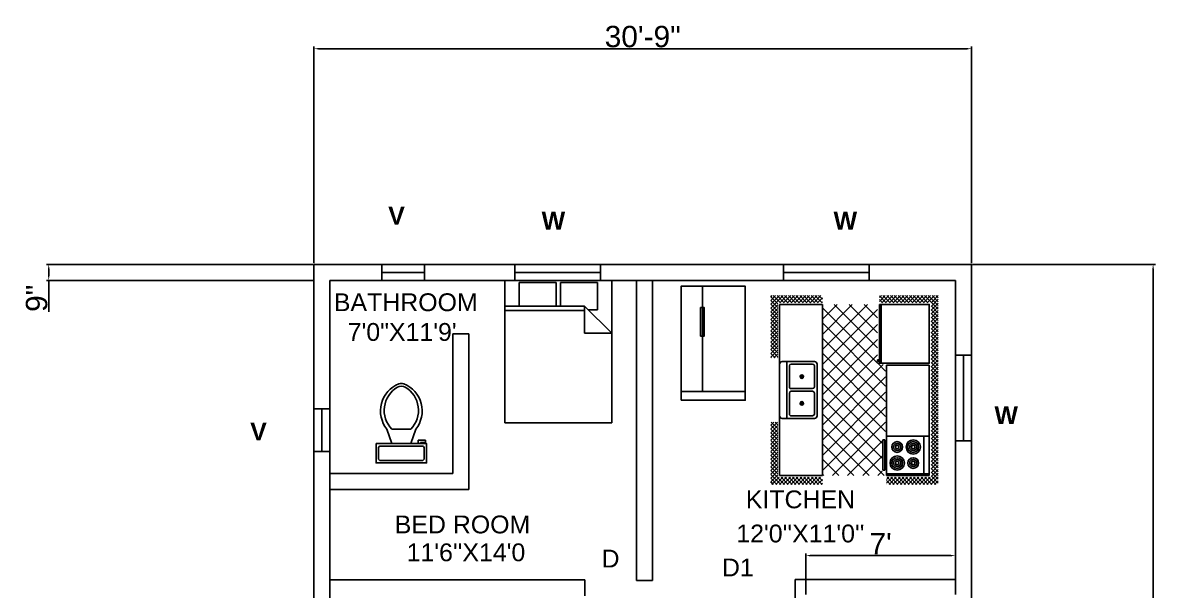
# Model space of a CAD drawing. Header units: inches. Extents: x 1827 to 2463, y 1340 to 2037.
# Drawn here: x 1827 to 2463, y 1718 to 2037 of the extents above; entities that cross this region are included whole.
import ezdxf

# ---------------------------------------------------------------- set-up
doc = ezdxf.new("R2010")
doc.units = ezdxf.units.IN
doc.styles.get("Standard").update_dxf_attribs({"font": 'arial.ttf'})
doc.dimstyles.new('ISO-25', dxfattribs={"dimtxt": 12, "dimasz": 2.5, "dimexe": 1.25, "dimexo": 0.625, "dimtad": 1, "dimdec": 0, "dimlunit": 4, "dimtxsty": 'Standard', "dimcen": 2.5, "dimadec": 0, "dimazin": 0, "dimtfac": 1, "dimtdec": 0, "dimtmove": 0, "dimatfit": 3, "dimfxl": 1, "dimarcsym": 0})

# ---------------------------------------------------------------- blocks, each defined once
blk = doc.blocks.new('*D1')
at = {"color": 0, "lineweight": -2, "transparency": 16777216}
for p, q in [((2360.34, 1901.15), (2462.89, 1901.15)), ((2461.64, 1898.65), (2461.64, 1414.65)), ((2360.34, 1412.15), (2462.89, 1412.15))]:
    blk.add_line(p, q, dxfattribs=at)
at = {"color": 0, "transparency": 16777216}
for points in [[(2461.23, 1898.65), (2462.06, 1898.65), (2461.64, 1901.15)], [(2461.23, 1414.65), (2462.06, 1414.65), (2461.64, 1412.15)]]:
    blk.add_solid(points, dxfattribs=at)
at = {"layer": 'Defpoints', "color": 0, "transparency": 16777216}
for p in [(2359.71, 1901.15), (2359.71, 1412.15), (2461.64, 1412.15)]:
    blk.add_point(p, dxfattribs=at)
at = {"color": 0, "transparency": 16777216, "insert": (2454.89, 1656.65), "char_height": 12, "attachment_point": 5, "rotation": 90}
blk.add_mtext('40\'-9"', dxfattribs=at)
blk = doc.blocks.new('*D2')
at = {"color": 0, "lineweight": -2, "transparency": 16777216}
for p, q in [((1990.71, 1901.77), (1990.71, 2023.46)), ((1993.21, 2022.21), (2357.21, 2022.21)), ((2359.71, 1901.77), (2359.71, 2023.46))]:
    blk.add_line(p, q, dxfattribs=at)
at = {"color": 0, "transparency": 16777216}
for points in [[(1993.21, 2022.62), (1993.21, 2021.79), (1990.71, 2022.21)], [(2357.21, 2022.62), (2357.21, 2021.79), (2359.71, 2022.21)]]:
    blk.add_solid(points, dxfattribs=at)
at = {"layer": 'Defpoints', "color": 0, "transparency": 16777216}
for p in [(2359.71, 2022.21), (1990.71, 1901.15), (2359.71, 1901.15)]:
    blk.add_point(p, dxfattribs=at)
at = {"color": 0, "transparency": 16777216, "insert": (2175.21, 2028.96), "char_height": 12, "attachment_point": 5}
blk.add_mtext('30\'-9"', dxfattribs=at)
blk = doc.blocks.new('Bed - Queen')
at = {"linetype": 'Continuous'}
for p, q in [((0, -80.00003), (0, 0)), ((0, 0), (59.99999, 0)), ((59.99999, 0), (59.99999, -80.00003)), ((7.99999, -1.2), (28.79998, -1.2)), ((7.99999, -14.4), (7.99999, -1.2)), ((28.79998, -1.2), (28.79998, -14.4)), ((31.19999, -1.2), (51.99999, -1.2)), ((31.19999, -14.4), (31.19999, -1.2)), ((51.99999, -1.2), (51.99999, -16.4)), ((0, -14.4), (44.8, -14.4)), ((44.8, -16.8), (0, -16.8)), ((59.99999, -29.6), (44.8, -14.4)), ((44.8, -14.4), (44.8, -29.6)), ((51.99999, -16.4), (46.79936, -16.4)), ((44.8, -29.6), (59.99999, -29.6)), ((59.99999, -80.00003), (0, -80.00003))]:
    blk.add_line(p, q, dxfattribs=at)
blk = doc.blocks.new('Kitchen Layout - 7 x 8 ft')
for p, q in [((-5, 81.32), (2.68, 89)), ((-5, 83.44), (0.56, 89)), ((-5, 85.56), (-1.56, 89)), ((-5, 87.68), (-3.68, 89)), ((1.09, 85), (-2.91, 89)), ((3.21, 85), (-0.79, 89)), ((0.81, 85), (4.81, 89)), ((5.34, 85), (1.34, 89)), ((2.93, 85), (6.93, 89)), ((7.46, 85), (3.46, 89)), ((5.05, 85), (9.05, 89)), ((9.58, 85), (5.58, 89)), ((7.17, 85), (11.17, 89)), ((11.7, 85), (7.7, 89)), ((9.29, 85), (13.29, 89)), ((13.82, 85), (9.82, 89)), ((11.41, 85), (15.41, 89)), ((15.94, 85), (11.94, 89)), ((13.53, 85), (17.53, 89)), ((18.06, 85), (14.06, 89)), ((15.65, 85), (19.65, 89)), ((20.18, 85), (16.18, 89)), ((17.78, 85), (21.78, 89)), ((22.31, 85), (18.31, 89)), ((19.9, 85), (23.9, 89)), ((24.43, 85), (20.43, 89)), ((22.02, 85), (26.02, 89)), ((26.55, 85), (22.55, 89)), ((24.14, 85), (28.14, 89)), ((28.67, 85), (24.67, 89)), ((26.26, 85), (30.26, 89)), ((30.79, 85), (26.79, 89)), ((28.38, 85), (32.38, 89)), ((32.91, 85), (28.91, 89)), ((30.5, 85), (34.5, 89)), ((35.03, 85), (31.03, 89)), ((32.63, 85), (36.63, 89)), ((37.16, 85), (33.16, 89)), ((34.75, 85), (38.75, 89)), ((39.28, 85), (35.28, 89)), ((36.87, 85), (40.87, 89)), ((41.4, 85), (37.4, 89)), ((38.99, 85), (42.99, 89)), ((43.52, 85), (39.52, 89)), ((41.11, 85), (45.11, 89)), ((45.64, 85), (41.64, 89)), ((43.23, 85), (47.23, 89)), ((47.76, 85), (43.76, 89)), ((45.35, 85), (49.35, 89)), ((49.88, 85), (45.88, 89)), ((47.47, 85), (51.47, 89)), ((52, 85), (48, 89)), ((49.6, 85), (53.6, 89)), ((54.13, 85), (50.13, 89)), ((51.72, 85), (55.72, 89)), ((56.25, 85), (52.25, 89)), ((53.84, 85), (57.84, 89)), ((58.37, 85), (54.37, 89)), ((55.96, 85), (59.96, 89)), ((60.49, 85), (56.49, 89)), ((58.08, 85), (62.08, 89)), ((62.61, 85), (58.61, 89)), ((60.2, 85), (64.2, 89)), ((64.73, 85), (60.73, 89)), ((62.32, 85), (66.32, 89)), ((66.85, 85), (62.85, 89)), ((64.45, 85), (68.45, 89)), ((68.97, 85), (64.97, 89)), ((66.57, 85), (70.57, 89)), ((71.1, 85), (67.1, 89)), ((68.69, 85), (72.69, 89)), ((73.22, 85), (69.22, 89)), ((70.81, 85), (74.81, 89)), ((75.34, 85), (71.34, 89)), ((72.93, 85), (76.93, 89)), ((77.46, 85), (73.46, 89)), ((75.05, 85), (79.05, 89)), ((79.58, 85), (75.58, 89)), ((77.17, 85), (81.17, 89)), ((81.7, 85), (77.7, 89)), ((79.29, 85), (83.29, 89)), ((83.82, 85), (79.82, 89)), ((81.42, 85), (85.42, 89)), ((85.95, 85), (81.95, 89)), ((83.54, 85), (87.54, 89)), ((88.07, 85), (84.07, 89)), ((85.66, 85), (89.66, 89)), ((90.19, 85), (86.19, 89)), ((87.78, 85), (91.78, 89)), ((92.31, 85), (88.31, 89)), ((89.9, 85), (93.9, 89)), ((94.43, 85), (90.43, 89)), ((92.02, 85), (96.02, 89)), ((96.55, 85), (92.55, 89)), ((94.14, 85), (98.14, 89)), ((101, 82.67), (94.67, 89)), ((96.27, 85), (100.27, 89)), ((101, 84.79), (96.79, 89)), ((101, 86.92), (98.92, 89)), ((-1, 84.97), (-5, 88.97)), ((-1, 82.85), (-5, 86.85)), ((-1, 80.73), (-5, 84.73)), ((-5, 79.19), (-1, 83.19)), ((34, 84), (96, 84)), ((34, 60), (34, 84)), ((96, 84), (96, 60)), ((97, 83.61), (101, 87.61)), ((97, 81.49), (101, 85.49)), ((101, 80.55), (97, 84.55)), ((97, 79.37), (101, 83.37)), ((-1, 78.61), (-5, 82.61)), ((-5, 77.07), (-1, 81.07)), ((-1, 76.49), (-5, 80.49)), ((-5, 74.95), (-1, 78.95)), ((-1, 74.36), (-5, 78.36)), ((-5, 72.83), (-1, 76.83)), ((74, 81), (95, 81)), ((101, 78.43), (97, 82.43)), ((97, 77.25), (101, 81.25)), ((101, 76.31), (97, 80.31)), ((97, 75.13), (101, 79.13)), ((101, 74.19), (97, 78.19)), ((97, 73.01), (101, 77.01)), ((-1, 72.24), (-5, 76.24)), ((-5, 70.71), (-1, 74.71)), ((-1, 70.12), (-5, 74.12)), ((-5, 68.59), (-1, 72.59)), ((-1, 68), (-5, 72)), ((-5, 66.47), (-1, 70.47)), ((101, 72.07), (97, 76.07)), ((97, 70.89), (101, 74.89)), ((101, 69.95), (97, 73.95)), ((97, 68.76), (101, 72.76)), ((101, 67.82), (97, 71.82)), ((97, 66.64), (101, 70.64)), ((-1, 65.88), (-5, 69.88)), ((-5, 64.35), (-1, 68.35)), ((-1, 63.76), (-5, 67.76)), ((-5, 62.22), (-1, 66.22)), ((-1, 61.64), (-5, 65.64)), ((-5, 60.1), (-1, 64.1)), ((101, 65.7), (97, 69.7)), ((97, 64.52), (101, 68.52)), ((101, 63.58), (97, 67.58)), ((97, 62.4), (101, 66.4)), ((101, 61.46), (97, 65.46)), ((97, 60.28), (101, 64.28)), ((-1, 59.52), (-5, 63.52)), ((-5, 57.98), (-1, 61.98)), ((-1, 57.39), (-5, 61.39)), ((-1.73, 56), (-5, 59.27)), ((-4.86, 56), (-1, 59.86)), ((-2.74, 56), (-1, 57.74)), ((10.4, 24), (45.9, 59.5)), ((18.88, 24), (54.38, 59.5)), ((27.37, 24), (62.87, 59.5)), ((33.03, 55.11), (37.41, 59.5)), ((67.71, 24), (33.68, 58.04)), ((96, 60), (34, 60)), ((35.85, 24), (71.35, 59.5)), ((76.2, 24), (40.7, 59.5)), ((44.34, 24), (77.84, 57.5)), ((84.68, 24), (49.18, 59.5)), ((52.82, 24), (86.32, 57.5)), ((93.17, 24), (57.67, 59.5)), ((61.31, 24), (96, 58.69)), ((96, 29.65), (66.15, 59.5)), ((96, 38.14), (76.64, 57.5)), ((80, 60), (80, 59)), ((82, 59), (82, 60)), ((96, 46.63), (85.13, 57.5)), ((87, 59), (87, 60)), ((89, 60), (89, 59)), ((96, 55.11), (93.57, 57.54)), ((100.34, 60), (97, 63.34)), ((98.22, 60), (97, 61.22)), ((98.84, 60), (101, 62.16)), ((100.96, 60), (101, 60.04)), ((-3.85, 56), (-5, 57.15)), ((0, 57), (33, 57)), ((0, 30.57), (24.43, 55)), ((0, 39.06), (15.94, 55)), ((0, 47.54), (7.46, 55)), ((1.91, 24), (32.91, 55)), ((33.77, 24), (2.77, 55)), ((42.26, 24), (11.26, 55)), ((50.74, 24), (19.74, 55)), ((59.23, 24), (28.23, 55)), ((31, 55), (31, 56)), ((32, 55), (31, 55)), ((32, 56), (32, 55)), ((25.29, 24), (0, 49.29)), ((69.79, 24), (96, 50.21)), ((16.8, 24), (0, 40.8)), ((78.28, 24), (96, 41.72)), ((8.32, 24), (0, 32.32)), ((86.76, 24), (96, 33.24)), ((-5, 21.92), (-2.92, 24)), ((-5, 19.8), (-1, 23.8)), ((-1, 19.21), (-5, 23.21)), ((-5, 17.68), (-1, 21.68)), ((-1, 17.09), (-5, 21.09)), ((-5, 15.55), (-1, 19.55)), ((-1, 21.33), (-3.67, 24)), ((-1, 23.45), (-1.55, 24)), ((0, 24), (96, 24)), ((0, 0), (0, 24)), ((95.25, 24), (96, 24.75)), ((96, 24), (96, 0)), ((97, 22.1), (98.9, 24)), ((97, 19.97), (101, 23.97)), ((101, 19.03), (97, 23.03)), ((97, 17.85), (101, 21.85)), ((101, 16.91), (97, 20.91)), ((97, 15.73), (101, 19.73)), ((101, 21.16), (98.16, 24)), ((101, 23.28), (100.28, 24)), ((-1, 14.97), (-5, 18.97)), ((-5, 13.43), (-1, 17.43)), ((-1, 12.85), (-5, 16.85)), ((-5, 11.31), (-1, 15.31)), ((-1, 10.73), (-5, 14.73)), ((-5, 9.19), (-1, 13.19)), ((47.25, 6.5), (47.25, 18.5)), ((48.75, 18.5), (48.75, 6.5)), ((101, 14.79), (97, 18.79)), ((97, 13.61), (101, 17.61)), ((101, 12.67), (97, 16.67)), ((97, 11.49), (101, 15.49)), ((101, 10.55), (97, 14.55)), ((97, 9.37), (101, 13.37)), ((-1, 8.6), (-5, 12.6)), ((-5, 7.07), (-1, 11.07)), ((-1, 6.48), (-5, 10.48)), ((-5, 4.95), (-1, 8.95)), ((-1, 4.36), (-5, 8.36)), ((-5, 2.83), (-1, 6.83)), ((101, 8.43), (97, 12.43)), ((97, 7.25), (101, 11.25)), ((101, 6.31), (97, 10.31)), ((97, 5.12), (101, 9.12)), ((101, 4.18), (97, 8.18)), ((97, 3), (101, 7)), ((-1, 2.24), (-5, 6.24)), ((-5, 0.71), (-1, 4.71)), ((-1, 0.12), (-5, 4.12)), ((-5, -1.42), (-1, 2.58)), ((2, -5), (-5, 2)), ((-5, -3.54), (-1, 0.46)), ((96, 0), (0, 0)), ((64, 4), (32, 4)), ((93.24, -5), (101, 2.76)), ((95.36, -5), (101, 0.64)), ((101, 2.06), (97, 6.06)), ((97, 0.88), (101, 4.88)), ((101, -0.06), (97, 3.94)), ((101, -2.18), (97, 1.82)), ((-0.12, -5), (-5, -0.12)), ((-2.25, -5), (-5, -2.25)), ((-4.37, -5), (-5, -4.37)), ((-4.34, -5), (-0.34, -1)), ((-2.22, -5), (1.78, -1)), ((-0.1, -5), (3.9, -1)), ((4.12, -5), (0.12, -1)), ((2.02, -5), (6.02, -1)), ((6.24, -5), (2.24, -1)), ((4.14, -5), (8.14, -1)), ((8.36, -5), (4.36, -1)), ((6.27, -5), (10.27, -1)), ((10.48, -5), (6.48, -1)), ((8.39, -5), (12.39, -1)), ((12.6, -5), (8.6, -1)), ((10.51, -5), (14.51, -1)), ((14.73, -5), (10.73, -1)), ((12.63, -5), (16.63, -1)), ((16.85, -5), (12.85, -1)), ((14.75, -5), (18.75, -1)), ((18.97, -5), (14.97, -1)), ((16.87, -5), (20.87, -1)), ((21.09, -5), (17.09, -1)), ((18.99, -5), (22.99, -1)), ((23.21, -5), (19.21, -1)), ((21.11, -5), (25.11, -1)), ((25.33, -5), (21.33, -1)), ((23.24, -5), (27.24, -1)), ((27.45, -5), (23.45, -1)), ((25.36, -5), (29.36, -1)), ((29.57, -5), (25.57, -1)), ((27.48, -5), (30, -2.48)), ((30, -3.3), (27.7, -1)), ((29.6, -5), (30, -4.6)), ((30, -1.18), (29.82, -1)), ((66, -2.54), (67.54, -1)), ((66, -4.66), (69.66, -1)), ((69.88, -5), (66, -1.12)), ((67.76, -5), (66, -3.24)), ((67.78, -5), (71.78, -1)), ((72, -5), (68, -1)), ((69.9, -5), (73.9, -1)), ((74.12, -5), (70.12, -1)), ((72.03, -5), (76.03, -1)), ((76.24, -5), (72.24, -1)), ((74.15, -5), (78.15, -1)), ((78.36, -5), (74.36, -1)), ((76.27, -5), (80.27, -1)), ((80.49, -5), (76.49, -1)), ((78.39, -5), (82.39, -1)), ((82.61, -5), (78.61, -1)), ((80.51, -5), (84.51, -1)), ((84.73, -5), (80.73, -1)), ((82.63, -5), (86.63, -1)), ((86.85, -5), (82.85, -1)), ((84.75, -5), (88.75, -1)), ((88.97, -5), (84.97, -1)), ((86.88, -5), (90.88, -1)), ((91.09, -5), (87.09, -1)), ((89, -5), (93, -1)), ((93.21, -5), (89.21, -1)), ((91.12, -5), (95.12, -1)), ((95.34, -5), (91.34, -1)), ((97.46, -5), (93.46, -1)), ((99.58, -5), (95.58, -1)), ((101, -4.3), (97, -0.3)), ((97.48, -5), (101, -1.48)), ((99.6, -5), (101, -3.6))]:
    blk.add_line(p, q)
for points in [[(0, 56), (0, 84), (33, 84), (33, 56)], [(74, 60), (74, 84), (95, 84), (95, 60)], [(76, 58), (76, 59), (93, 59), (93, 58)]]:
    blk.add_lwpolyline(points, close=True)
for points in [[(32, 1.5), (32, 19.5)], [(33.5, 21), (62.5, 21)], [(34.5, 19.5), (46.25, 19.5)], [(49.75, 19.5), (61.5, 19.5)], [(64, 19.5), (64, 1.5)], [(33.5, 6.5), (33.5, 18.5)], [(62.5, 18.5), (62.5, 6.5)], [(62.5, 0), (33.5, 0)], [(46.25, 5.5), (34.5, 5.5)], [(61.5, 5.5), (49.75, 5.5)]]:
    blk.add_lwpolyline(points)
for centre, radius in [((80, 75), 4), ((80, 75), 3), ((80, 75), 2), ((89, 75), 3), ((89, 75), 2), ((80, 75), 1), ((89, 66), 4), ((89, 75), 1), ((80, 66), 3), ((80, 66), 2), ((80, 66), 1), ((89, 66), 3), ((89, 66), 2), ((89, 66), 1), ((40.5, 12.5), 1), ((40.5, 12.5), 0.5), ((55.5, 12.5), 1), ((55.5, 12.5), 0.5)]:
    blk.add_circle(centre, radius)
for centre, radius, start, end in [((33.5, 19.5), 1.5, 90, 180), ((34.5, 18.5), 1, 90, 180), ((46.25, 18.5), 1, 0, 90), ((49.75, 18.5), 1, 90, 180), ((61.5, 18.5), 1, 0, 90), ((62.5, 19.5), 1.5, 0, 90), ((34.5, 6.5), 1, 180, 270), ((46.25, 6.5), 1, 270, 0), ((49.75, 6.5), 1, 180, 270), ((61.5, 6.5), 1, 270, 0), ((33.5, 1.5), 1.5, 180, 270), ((62.5, 1.5), 1.5, 270, 0)]:
    blk.add_arc(centre, radius, start, end)
blk = doc.blocks.new('*D15')
at = {"color": 0, "lineweight": -2, "transparency": 16777216}
for p, q in [((1990.09, 1901.15), (1840.61, 1901.15)), ((1841.86, 1898.65), (1841.86, 1894.65)), ((1990.09, 1892.15), (1840.61, 1892.15)), ((1841.86, 1892.15), (1841.86, 1874.6))]:
    blk.add_line(p, q, dxfattribs=at)
at = {"color": 0, "transparency": 16777216}
for points in [[(1841.45, 1898.65), (1842.28, 1898.65), (1841.86, 1901.15)], [(1841.45, 1894.65), (1842.28, 1894.65), (1841.86, 1892.15)]]:
    blk.add_solid(points, dxfattribs=at)
at = {"layer": 'Defpoints', "color": 0, "transparency": 16777216}
for p in [(1990.71, 1901.15), (1841.86, 1892.15), (1990.71, 1892.15)]:
    blk.add_point(p, dxfattribs=at)
at = {"color": 0, "transparency": 16777216, "insert": (1835.11, 1882.13), "char_height": 12, "attachment_point": 5, "rotation": 90}
blk.add_mtext('9"', dxfattribs=at)
blk = doc.blocks.new('Refrigerator-2 door - 36 in front')
for p, q in [((12, 5), (12, 64)), ((0, 5), (36, 5))]:
    blk.add_line(p, q)
for points in [[(0, 0), (0, 64), (36, 64), (36, 0)], [(11, 36), (11, 52), (13, 52), (13, 36)]]:
    blk.add_lwpolyline(points, close=True)
blk = doc.blocks.new('Toilet - top')
for p, q in [((9.5, -6), (9.5, -2)), ((-10, -8.5), (-8, -8.5)), ((-10, -9.5), (-10, -8.5)), ((-8, -8.5), (-8, -8)), ((-7, -8), (-7, -9.5)), ((-4, -8), (-6, -14)), ((4, -8), (6, -14)), ((-7, -9.5), (-10, -9.5)), ((4, -14), (-4, -14))]:
    blk.add_line(p, q)
blk.add_lwpolyline([(10.5, -8), (10.5, 0), (-10.5, 0), (-10.5, -8)], close=True)
for points in [[(-9.5, -2), (-9.5, -6)], [(8.5, -1), (-8.5, -1)], [(-8.5, -7), (8.5, -7)]]:
    blk.add_lwpolyline(points)
for centre, radius, start, end in [((-8.62, -1.88), 0.884, 81.8699, 188.1301), ((8.62, -1.88), 0.884, 351.8699, 98.1301), ((-8.62, -6.12), 0.884, 171.8699, 278.1301), ((8.62, -6.12), 0.884, 261.8699, 8.1301), ((3.52, -21.58), 12.17, 141.4691, 247.9714), ((4.2, -21.82), 11.33, 136.3677, 238.9468), ((-3.52, -21.58), 12.17, 292.0284, 38.5307), ((-4.2, -21.82), 11.33, 301.053, 43.6321), ((0, -27.88), 4, 245.7318, 294.2682), ((0, -29), 4, 254.8605, 285.1395)]:
    blk.add_arc(centre, radius, start, end)
blk = doc.blocks.new('*D34')
at = {"color": 0, "lineweight": -2, "transparency": 16777216}
for p, q in [((2266.71, 1715.93), (2266.71, 1738.98)), ((2269.21, 1737.73), (2348.21, 1737.73)), ((2350.71, 1715.93), (2350.71, 1738.98))]:
    blk.add_line(p, q, dxfattribs=at)
at = {"color": 0, "transparency": 16777216}
for points in [[(2269.21, 1738.14), (2269.21, 1737.31), (2266.71, 1737.73)], [(2348.21, 1738.14), (2348.21, 1737.31), (2350.71, 1737.73)]]:
    blk.add_solid(points, dxfattribs=at)
at = {"layer": 'Defpoints', "color": 0, "transparency": 16777216}
for p in [(2350.71, 1737.73), (2266.71, 1715.3), (2350.71, 1715.3)]:
    blk.add_point(p, dxfattribs=at)
at = {"color": 0, "transparency": 16777216, "insert": (2308.71, 1744.35), "char_height": 12, "attachment_point": 5}
blk.add_mtext("7'", dxfattribs=at)

msp = doc.modelspace()

# ---------------------------------------------------------------- linework, layer by layer
for p, q in [((2028.78, 1892.15), (2028.78, 1901.15)), ((2052.78, 1892.15), (2052.78, 1901.15)), ((2068.71, 1901.15), (2068.71, 1901.15)), ((2103.43, 1892.15), (2103.43, 1901.15)), ((2151.43, 1892.15), (2151.43, 1901.15)), ((2254.21, 1892.15), (2254.21, 1901.15)), ((2254.21, 1892.15), (2254.21, 1901.15)), ((2302.21, 1892.15), (2302.21, 1901.15)), ((2302.21, 1892.15), (2302.21, 1901.15)), ((2028.78, 1896.65), (2052.78, 1896.65)), ((2103.43, 1896.65), (2151.43, 1896.65)), ((2254.21, 1896.65), (2302.21, 1896.65)), ((2254.21, 1896.65), (2302.21, 1896.65)), ((2302.21, 1896.65), (2302.21, 1896.65)), ((2302.21, 1896.65), (2302.21, 1896.65)), ((1999.71, 1892.15), (2137.71, 1892.15)), ((1999.71, 1724.15), (1999.71, 1892.15)), ((1999.71, 1892.15), (2068.71, 1892.15)), ((2068.71, 1892.15), (2068.71, 1892.15)), ((2100.13, 1892.15), (2350.71, 1892.15)), ((2142.71, 1892.15), (2200.71, 1892.15)), ((2171.71, 1892.15), (2171.71, 1723.66)), ((2180.71, 1723.66), (2180.71, 1892.15)), ((2350.71, 1892.15), (2350.71, 1724.3)), ((2068.71, 1862.15), (2068.71, 1783.81)), ((2068.71, 1862.15), (2077.71, 1862.15)), ((2077.71, 1862.15), (2077.71, 1774.81)), ((2077.71, 1849.78), (2077.71, 1849.78)), ((2350.71, 1850.15), (2359.71, 1850.15)), ((2355.21, 1850.15), (2355.21, 1802.15)), ((2359.71, 1826.15), (2359.71, 1826.15)), ((1999.71, 1820.15), (1990.71, 1820.15)), ((1995.21, 1820.15), (1995.21, 1796.15)), ((2350.71, 1802.15), (2359.71, 1802.15)), ((1999.71, 1796.15), (1990.71, 1796.15)), ((2068.71, 1783.81), (1999.71, 1783.81)), ((2077.71, 1774.81), (1999.71, 1774.81)), ((1999.71, 1421.15), (1999.71, 1771.45)), ((2350.71, 1751.15), (2350.71, 1724.3)), ((2271.64, 1744.85), (2271.64, 1744.85)), ((1999.71, 1724.15), (2142.71, 1724.15)), ((2142.71, 1715.15), (2142.71, 1724.15)), ((2171.71, 1723.66), (2180.71, 1723.66)), ((2260.71, 1724.3), (2260.71, 1574.15)), ((2260.71, 1724.3), (2350.71, 1724.3)), ((2260.71, 1721.15), (2260.71, 1721.15))]:
    msp.add_line(p, q)
msp.add_lwpolyline([(2105.8, 1412.15), (1990.71, 1412.15), (1990.71, 1901.15), (2359.71, 1901.15), (2359.71, 1412.15)])

# ---------------------------------------------------------------- block references
for name, p in [('Bed - Queen', (2097.83, 1892.15)), ('Refrigerator-2 door - 36 in front', (2196.72, 1824.89))]:
    msp.add_blockref(name, p)
at = {"rotation": 270}
msp.add_blockref('Kitchen Layout - 7 x 8 ft', (2252.03, 1878.68), dxfattribs=at)
at = {"xscale": 1.349311005890863, "yscale": 1.349311005890863, "zscale": 1.349311005890863, "rotation": 180}
msp.add_blockref('Toilet - top', (2039.75, 1789.78), dxfattribs=at)

# ---------------------------------------------------------------- texts
at = {"attachment_point": 1}
for s, width, insert, char_height in [('{\\fArial|b1|i0|c0|p34;V}', 34.3286, (2032.38, 1933.49), 10), ('{\\fArial|b1|i0|c0|p34;W}', 34.3286, (2118.49, 1930.68), 10), ('{\\fArial|b1|i0|c0|p34;W}', 34.3286, (2282.34, 1930.68), 10), ('BATHROOM\\P  7\'0"X11\'9\'', 71.2683, (2001.89, 1884.92), 10), ('{\\fArial|b1|i0|c0|p34;W}', 34.3286, (2372.6, 1821.5), 10), ('{\\fArial|b1|i0|c0|p34;V}', 34.3286, (1954.93, 1812.35), 10), ('KITCHEN', 94.2202, (2233.06, 1774.29), 10), ('BED ROOM', 94.2202, (2036.05, 1760.2), 10), ("12'0''X11'0''", 78.7622, (2227.74, 1755.13), 10), ("11'6''X14'0", 78.7622, (2042.72, 1744.57), 10), ('{\\H4x;D}', 11.4677, (2152.11, 1741.05), 2.5), ('{\\H4x;D1}', 11.4677, (2219.66, 1736.08), 2.5)]:
    msp.add_mtext_dynamic_manual_height_columns(s, width=width, gutter_width=12.5, heights=[0], dxfattribs=dict(at, insert=insert, char_height=char_height))

# ---------------------------------------------------------------- dimensions: what is measured, and where the dimension line sits
for base, p1, p2, picture, middle in [((2359.71, 2022.21), (1990.71, 1901.15), (2359.71, 1901.15), '*D2', (2175.21, 2028.96)), ((2350.71, 1737.73), (2266.71, 1715.3), (2350.71, 1715.3), '*D34', (2308.71, 1744.35))]:
    dim = msp.add_linear_dim(base=base, p1=p1, p2=p2, dimstyle='ISO-25')
    dim.commit()
    dim.dimension.update_dxf_attribs({"geometry": picture, "text_midpoint": middle})
for base, p1, p2, picture, middle in [((1841.86, 1892.15), (1990.71, 1901.15), (1990.71, 1892.15), '*D15', (1835.11, 1882.13)), ((2461.64, 1412.15), (2359.71, 1901.15), (2359.71, 1412.15), '*D1', (2454.89, 1656.65))]:
    dim = msp.add_linear_dim(base=base, p1=p1, p2=p2, angle=90, dimstyle='ISO-25')
    dim.commit()
    dim.dimension.update_dxf_attribs({"geometry": picture, "text_midpoint": middle})

doc.saveas('drawing.dxf')
